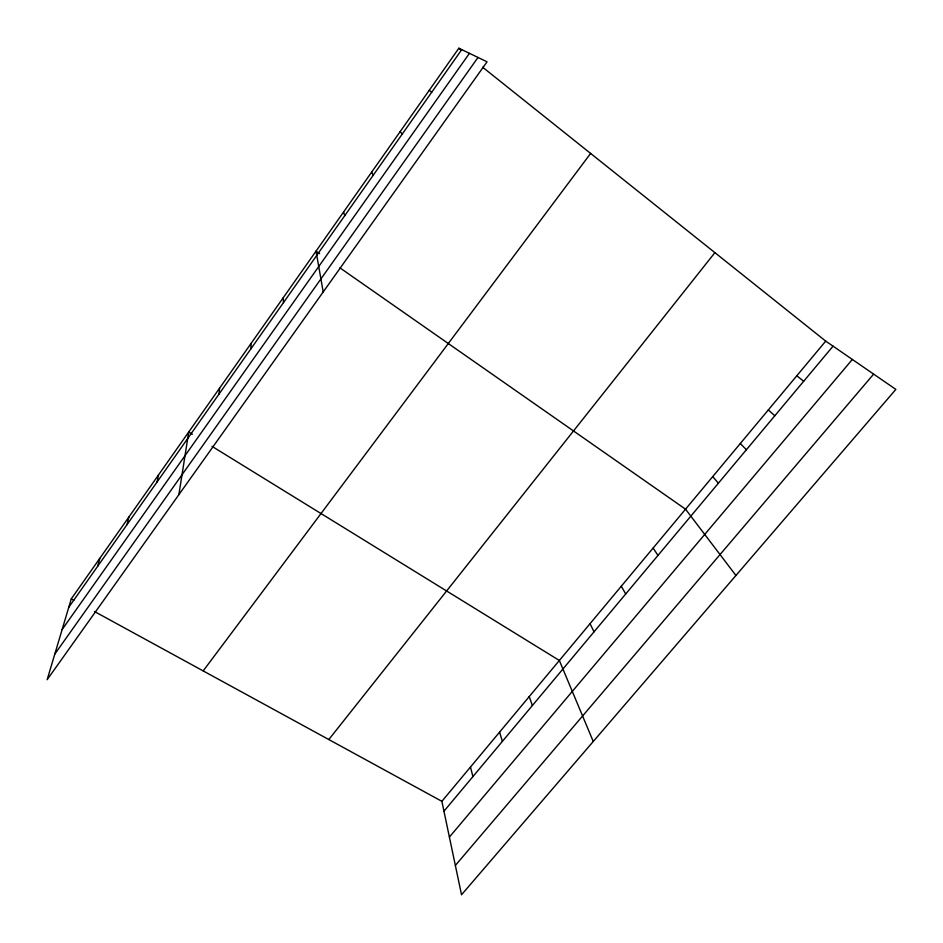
<?xml version="1.0" encoding="UTF-8"?>
<svg xmlns="http://www.w3.org/2000/svg" width="943" height="943" viewBox="0 0 943 943"><rect width="100%" height="100%" fill="white"/><g stroke="black" fill="none" stroke-linecap="round" stroke-linejoin="round"><path stroke-width="1.41" d="M250.897 348.851L251.074 343.429M218.976 394.15L219.589 388.162M178.887 494.651L188.73 432L192.407 434.263M157.08 481.991L158.495 474.966M127.057 524.591L128.861 517.07M97.624 566.354L99.793 558.362M71.291 598.852L47.15 679.703L487.048 61.814L458.852 48.234L71.291 598.852L73.872 600.255M68.768 607.292L461.752 49.625M62.132 629.535L469.437 53.338M54.8 654.1L478.007 57.464M203.181 670.909L590.624 153.426M328.812 739.548L714.9 252.641M441.878 801.326L825.714 341.118L895.85 389.4L461.528 894.766L441.878 801.326L94.5 611.524M443.964 811.204L833.046 346.164M449.398 837.089L852.342 359.448M455.363 865.45L873.642 374.112M211.998 446.345L559.352 660.477L593.265 741.481M319.606 253.655L316.023 251.156L323.201 291.941M339.893 267.824L685.537 509.185L735.929 575.478M796.8 375.786L803.695 381.243M458.852 48.234L461.115 50.038M482.604 67.189L825.714 341.118M429.265 90.269L431.705 92.273M768.333 409.922L774.816 415.769M740.314 443.516L746.373 449.752M712.719 476.604L718.389 483.205M400.197 131.56L402.189 134.154M653.122 548.048L657.966 555.427M621.307 586.204L625.704 593.984M371.648 172.121L373.216 175.28M590.047 623.677L594.031 631.834M529.212 696.618L532.382 705.517M343.594 211.986L344.737 215.676M499.59 732.133L502.383 741.375M470.486 767.036L472.914 776.596M283.218 297.776L283.489 302.609"/></g></svg>
